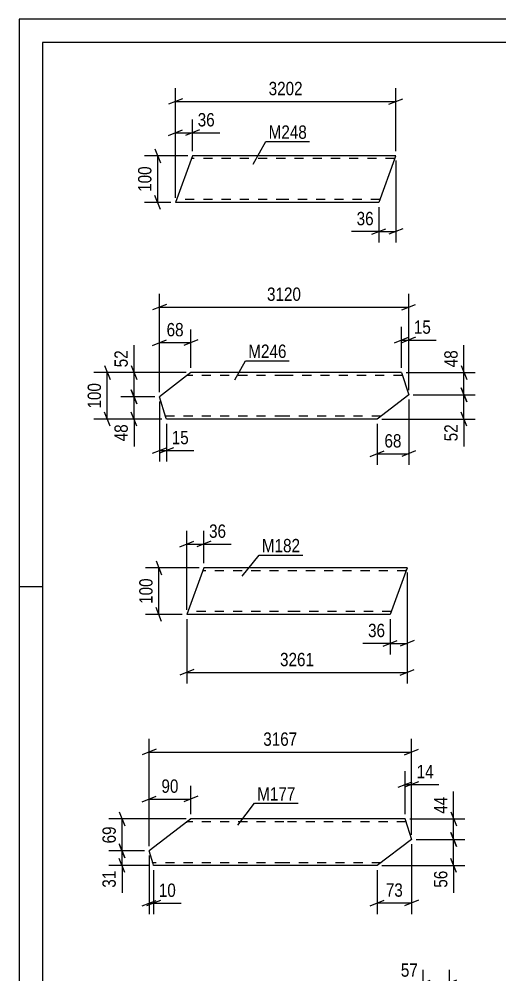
# Model space of a CAD drawing. Header units: millimetres. Extents: x 0 to 594, y 0 to 420.
# Drawn here: x 0 to 103.4, y 214.6 to 420 of the extents above; entities that cross this region are included whole.
import ezdxf

# ---------------------------------------------------------------- set-up
doc = ezdxf.new("R2010")
doc.units = ezdxf.units.MM
doc.linetypes.add('DXK_LINE_DOT2', pattern=[3.9198, 1.9599, -1.9599])
doc.styles.add('Arial Narrow', font='ARIALN.TTF', dxfattribs={"height": 0.2})

# ---------------------------------------------------------------- blocks, each defined once
blk = doc.blocks.new('Unknown-570386638-1132')
at = {"color": 5, "linetype": 'Continuous'}
for p, q in [((594, 420), (0, 420)), ((0, 420), (0, 0)), ((589, 415), (5, 415)), ((5, 415), (5, 5)), ((5, 298), (0, 298))]:
    blk.add_line(p, q, dxfattribs=at)
blk = doc.blocks.new('Part-570386638-17769 - 17768')
at = {"color": 2, "linetype": 'Continuous'}
for p, q in [((37.29, 390.61), (33.65, 380.61)), ((57.29, 390.61), (37.29, 390.61)), ((81.03, 390.61), (57.39, 390.61)), ((81, 390.52), (80.76, 389.87)), ((81.03, 390.61), (81, 390.52)), ((80.76, 389.87), (77.39, 380.61)), ((57.29, 380.61), (33.65, 380.61)), ((77.39, 380.61), (57.39, 380.61))]:
    blk.add_line(p, q, dxfattribs=at)
at = {"color": 7, "linetype": 'DXK_LINE_DOT2'}
for p, q in [((81.03, 390.61), (81.03, 390.61)), ((57.29, 390.01), (37.07, 390.01)), ((80.81, 390.01), (57.39, 390.01)), ((80.76, 389.87), (80.9, 390.26)), ((57.29, 381.21), (33.87, 381.21)), ((77.61, 381.21), (57.39, 381.21))]:
    blk.add_line(p, q, dxfattribs=at)
blk = doc.blocks.new('Part-570386638-17798 - 17797')
at = {"color": 2, "linetype": 'Continuous'}
for p, q in [((36.94, 344.03), (35.38, 342.83)), ((56.94, 344.03), (36.94, 344.03)), ((82.28, 344.03), (57.04, 344.03)), ((82.28, 344.03), (83.8, 339.23)), ((35.38, 342.83), (30.18, 338.83)), ((83.8, 339.23), (77.04, 334.03)), ((31.59, 334.38), (30.18, 338.83)), ((31.67, 334.12), (31.59, 334.38)), ((31.7, 334.03), (31.67, 334.12)), ((56.94, 334.03), (31.7, 334.03)), ((77.04, 334.03), (57.04, 334.03))]:
    blk.add_line(p, q, dxfattribs=at)
at = {"color": 7, "linetype": 'DXK_LINE_DOT2'}
for p, q in [((36.94, 344.03), (35.98, 343.29)), ((56.94, 343.43), (36.16, 343.43)), ((82.47, 343.43), (57.04, 343.43)), ((31.5, 334.68), (31.47, 334.77)), ((56.94, 334.63), (31.51, 334.63)), ((77.82, 334.63), (57.04, 334.63))]:
    blk.add_line(p, q, dxfattribs=at)
blk = doc.blocks.new('Part-570386638-17812 - 17811')
at = {"color": 2, "linetype": 'Continuous'}
for p, q in [((39.74, 302.04), (36.1, 292.04)), ((59.74, 302.04), (39.74, 302.04)), ((83.48, 302.04), (59.84, 302.04)), ((83.48, 302.04), (83.45, 301.95)), ((83.21, 301.3), (79.84, 292.04)), ((83.45, 301.95), (83.21, 301.3)), ((59.74, 292.04), (36.1, 292.04)), ((79.84, 292.04), (59.84, 292.04))]:
    blk.add_line(p, q, dxfattribs=at)
at = {"color": 7, "linetype": 'DXK_LINE_DOT2'}
for p, q in [((83.48, 302.04), (83.48, 302.04)), ((59.74, 301.44), (39.52, 301.44)), ((83.26, 301.44), (59.84, 301.44)), ((83.21, 301.3), (83.35, 301.69)), ((59.74, 292.64), (36.32, 292.64)), ((80.06, 292.64), (59.84, 292.64))]:
    blk.add_line(p, q, dxfattribs=at)
blk = doc.blocks.new('Part-570386638-18273 - 18272')
at = {"color": 2, "linetype": 'Continuous'}
for p, q in [((35.37, 246.88), (27.95, 241.23)), ((36.95, 248.08), (35.37, 246.88)), ((56.95, 248.08), (36.95, 248.08)), ((83.02, 248.08), (57.05, 248.08)), ((83.02, 248.08), (83.05, 247.99)), ((83.05, 247.99), (84.39, 243.68)), ((84.39, 243.68), (77.05, 238.08)), ((28.82, 238.43), (27.95, 241.23)), ((28.91, 238.17), (28.82, 238.43)), ((28.93, 238.08), (28.91, 238.17)), ((56.95, 238.08), (28.93, 238.08)), ((77.05, 238.08), (57.05, 238.08))]:
    blk.add_line(p, q, dxfattribs=at)
at = {"color": 7, "linetype": 'DXK_LINE_DOT2'}
for p, q in [((36.95, 248.08), (35.98, 247.34)), ((56.95, 247.48), (36.16, 247.48)), ((83.21, 247.48), (57.05, 247.48)), ((28.73, 238.73), (28.7, 238.82)), ((56.95, 238.68), (28.75, 238.68)), ((77.84, 238.68), (57.05, 238.68))]:
    blk.add_line(p, q, dxfattribs=at)
blk = doc.blocks.new('StraightDimension-570386638-17929 - 17768')
at = {"color": 7, "linetype": 'Continuous'}
for p, q in [((36.29, 390.61), (26.96, 390.61)), ((29.21, 392.11), (30.41, 389.11)), ((29.81, 380.61), (29.81, 390.61)), ((30.41, 379.11), (29.21, 382.11)), ((32.65, 380.61), (26.96, 380.61))]:
    blk.add_line(p, q, dxfattribs=at)
at = {"color": 0}
blk.add_wipeout([(29.06, 388.96), (24.86, 388.96), (24.86, 382.27), (29.06, 382.27)], dxfattribs=at)
at = {"color": 3, "style": 'Arial Narrow'}
blk.add_text('100', height=2.863, rotation=90.0002, dxfattribs=at).set_placement((28.46, 382.87))
blk = doc.blocks.new('StraightDimension-570386638-17818 - 17768')
at = {"color": 7, "linetype": 'Continuous'}
for p, q in [((33.65, 381.61), (33.65, 398.44)), ((37.29, 391.61), (37.29, 398.44)), ((32.15, 394.99), (35.15, 396.19)), ((33.65, 395.59), (37.29, 395.59)), ((38.79, 396.19), (35.79, 394.99))]:
    blk.add_line(p, q, dxfattribs=at)
at = {"color": 0}
blk.add_wipeout([(42.67, 396.34), (42.67, 400.54), (37.82, 400.54), (37.82, 396.34)], dxfattribs=at)
at = {"color": 7, "linetype": 'Continuous'}
blk.add_line((37.29, 395.59), (43.2, 395.59), dxfattribs=at)
blk.add_line((37.29, 395.59), (43.2, 395.59), dxfattribs=at)
at = {"color": 3, "style": 'Arial Narrow'}
blk.add_text('36', height=2.863, dxfattribs=at).set_placement((38.42, 396.94))
blk = doc.blocks.new('StraightDimension-570386638-17831 - 17768')
at = {"color": 7, "linetype": 'Continuous'}
for p, q in [((81.03, 389.61), (81.03, 371.95)), ((77.39, 379.61), (77.39, 371.95)), ((75.89, 373.75), (78.89, 374.95)), ((77.39, 374.35), (81.03, 374.35)), ((82.53, 374.95), (79.53, 373.75))]:
    blk.add_line(p, q, dxfattribs=at)
at = {"color": 0}
blk.add_wipeout([(76.87, 375.1), (76.87, 379.3), (72.01, 379.3), (72.01, 375.1)], dxfattribs=at)
at = {"color": 7, "linetype": 'Continuous'}
blk.add_line((77.39, 374.35), (71.48, 374.35), dxfattribs=at)
blk.add_line((77.39, 374.35), (71.48, 374.35), dxfattribs=at)
at = {"color": 3, "style": 'Arial Narrow'}
blk.add_text('36', height=2.863, dxfattribs=at).set_placement((72.61, 375.7))
blk = doc.blocks.new('StraightDimension-570386638-17918 - 17768')
at = {"color": 7, "linetype": 'Continuous'}
for p, q in [((33.65, 381.61), (33.65, 405.15)), ((81.03, 391.61), (81.03, 405.15)), ((35.15, 402.9), (32.15, 401.7)), ((79.53, 401.7), (82.53, 402.9)), ((33.65, 402.3), (81.03, 402.3))]:
    blk.add_line(p, q, dxfattribs=at)
at = {"color": 0}
blk.add_wipeout([(61.6, 403.05), (61.6, 407.25), (53.08, 407.25), (53.08, 403.05)], dxfattribs=at)
at = {"color": 3, "style": 'Arial Narrow'}
blk.add_text('3202', height=2.863, dxfattribs=at).set_placement((53.68, 403.65))
blk = doc.blocks.new('StraightDimension-570386638-18069 - 17797')
at = {"color": 7, "linetype": 'Continuous'}
for p, q in [((30.18, 339.83), (30.18, 360.94)), ((83.8, 340.23), (83.8, 360.94)), ((31.68, 358.69), (28.68, 357.49)), ((30.18, 358.09), (83.8, 358.09)), ((82.3, 357.49), (85.3, 358.69))]:
    blk.add_line(p, q, dxfattribs=at)
at = {"color": 0}
blk.add_wipeout([(61.25, 358.84), (61.25, 363.04), (52.73, 363.04), (52.73, 358.84)], dxfattribs=at)
at = {"color": 3, "style": 'Arial Narrow'}
blk.add_text('3120', height=2.863, dxfattribs=at).set_placement((53.33, 359.44))
blk = doc.blocks.new('StraightDimension-570386638-17965 - 17797')
at = {"color": 7, "linetype": 'Continuous'}
for p, q in [((82.28, 345.03), (82.28, 353.87)), ((83.8, 340.23), (83.8, 353.87)), ((80.78, 350.42), (83.78, 351.62)), ((85.3, 351.62), (82.3, 350.42)), ((82.28, 351.02), (83.8, 351.02))]:
    blk.add_line(p, q, dxfattribs=at)
at = {"color": 0}
blk.add_wipeout([(89.18, 351.77), (89.18, 355.97), (84.32, 355.97), (84.32, 351.77)], dxfattribs=at)
at = {"color": 7, "linetype": 'Continuous'}
blk.add_line((83.8, 351.02), (89.7, 351.02), dxfattribs=at)
blk.add_line((83.8, 351.02), (89.7, 351.02), dxfattribs=at)
at = {"color": 3, "style": 'Arial Narrow'}
blk.add_text('15', height=2.863, dxfattribs=at).set_placement((84.92, 352.37))
blk = doc.blocks.new('StraightDimension-570386638-17944 - 17797')
at = {"color": 7, "linetype": 'Continuous'}
for p, q in [((30.18, 339.83), (30.18, 353.32)), ((36.94, 345.03), (36.94, 353.32)), ((28.68, 349.87), (31.68, 351.07)), ((30.18, 350.47), (36.94, 350.47)), ((38.44, 351.07), (35.44, 349.87))]:
    blk.add_line(p, q, dxfattribs=at)
at = {"color": 0}
blk.add_wipeout([(35.99, 351.22), (35.99, 355.42), (31.13, 355.42), (31.13, 351.22)], dxfattribs=at)
at = {"color": 3, "style": 'Arial Narrow'}
blk.add_text('68', height=2.863, dxfattribs=at).set_placement((31.73, 351.82))
blk = doc.blocks.new('StraightDimension-570386638-18084 - 17797')
at = {"color": 7, "linetype": 'Continuous'}
for p, q in [((95.08, 345.53), (96.28, 342.53)), ((83.28, 344.03), (98.08, 344.03)), ((95.68, 339.23), (95.68, 344.03)), ((84.8, 339.23), (98.08, 339.23)), ((96.28, 337.73), (95.08, 340.73))]:
    blk.add_line(p, q, dxfattribs=at)
at = {"color": 0}
blk.add_wipeout([(94.93, 349.41), (90.73, 349.41), (90.73, 344.56), (94.93, 344.56)], dxfattribs=at)
at = {"color": 7, "linetype": 'Continuous'}
blk.add_line((95.68, 344.03), (95.68, 349.94), dxfattribs=at)
blk.add_line((95.68, 344.03), (95.68, 349.94), dxfattribs=at)
at = {"color": 3, "style": 'Arial Narrow'}
blk.add_text('48', height=2.863, rotation=90.0002, dxfattribs=at).set_placement((94.33, 345.16))
blk = doc.blocks.new('StraightDimension-570386638-18012 - 17797')
at = {"color": 7, "linetype": 'Continuous'}
for p, q in [((30.18, 337.83), (30.18, 324.88)), ((31.7, 333.03), (31.7, 324.88)), ((28.68, 326.68), (31.68, 327.88)), ((30.18, 327.28), (31.7, 327.28)), ((33.2, 327.88), (30.2, 326.68))]:
    blk.add_line(p, q, dxfattribs=at)
at = {"color": 0}
blk.add_wipeout([(37.08, 328.03), (37.08, 332.23), (32.23, 332.23), (32.23, 328.03)], dxfattribs=at)
at = {"color": 7, "linetype": 'Continuous'}
blk.add_line((31.7, 327.28), (37.61, 327.28), dxfattribs=at)
blk.add_line((31.7, 327.28), (37.61, 327.28), dxfattribs=at)
at = {"color": 3, "style": 'Arial Narrow'}
blk.add_text('15', height=2.863, dxfattribs=at).set_placement((32.83, 328.63))
blk = doc.blocks.new('StraightDimension-570386638-18031 - 17797')
at = {"color": 7, "linetype": 'Continuous'}
for p, q in [((83.8, 338.23), (83.8, 324.17)), ((77.04, 333.03), (77.04, 324.17)), ((75.54, 325.97), (78.54, 327.17)), ((85.3, 327.17), (82.3, 325.97)), ((77.04, 326.57), (83.8, 326.57))]:
    blk.add_line(p, q, dxfattribs=at)
at = {"color": 0}
blk.add_wipeout([(82.85, 327.32), (82.85, 331.52), (77.99, 331.52), (77.99, 327.32)], dxfattribs=at)
at = {"color": 3, "style": 'Arial Narrow'}
blk.add_text('68', height=2.863, dxfattribs=at).set_placement((78.59, 327.92))
blk = doc.blocks.new('StraightDimension-570386638-18085 - 17797')
at = {"color": 7, "linetype": 'Continuous'}
for p, q in [((84.8, 339.23), (98.08, 339.23)), ((95.08, 340.73), (96.28, 337.73)), ((95.68, 334.03), (95.68, 339.23)), ((96.28, 332.53), (95.08, 335.53)), ((78.04, 334.03), (98.08, 334.03))]:
    blk.add_line(p, q, dxfattribs=at)
at = {"color": 0}
blk.add_wipeout([(94.93, 333.51), (90.73, 333.51), (90.73, 328.65), (94.93, 328.65)], dxfattribs=at)
at = {"color": 7, "linetype": 'Continuous'}
blk.add_line((95.68, 334.03), (95.68, 328.12), dxfattribs=at)
blk.add_line((95.68, 334.03), (95.68, 328.12), dxfattribs=at)
at = {"color": 3, "style": 'Arial Narrow'}
blk.add_text('52', height=2.863, rotation=90.0002, dxfattribs=at).set_placement((94.33, 329.25))
blk = doc.blocks.new('StraightDimension-570386638-18134 - 17797')
at = {"color": 7, "linetype": 'Continuous'}
for p, q in [((24.12, 345.53), (25.32, 342.53)), ((35.94, 344.03), (21.87, 344.03)), ((24.72, 338.83), (24.72, 344.03)), ((25.32, 337.33), (24.12, 340.33)), ((29.18, 338.83), (21.87, 338.83))]:
    blk.add_line(p, q, dxfattribs=at)
at = {"color": 0}
blk.add_wipeout([(23.97, 349.41), (19.77, 349.41), (19.77, 344.56), (23.97, 344.56)], dxfattribs=at)
at = {"color": 7, "linetype": 'Continuous'}
blk.add_line((24.72, 344.03), (24.72, 349.94), dxfattribs=at)
blk.add_line((24.72, 344.03), (24.72, 349.94), dxfattribs=at)
at = {"color": 3, "style": 'Arial Narrow'}
blk.add_text('52', height=2.863, rotation=90.0002, dxfattribs=at).set_placement((23.37, 345.16))
blk = doc.blocks.new('StraightDimension-570386638-18184 - 17797')
at = {"color": 7, "linetype": 'Continuous'}
for p, q in [((18.36, 345.53), (19.56, 342.53)), ((35.94, 344.03), (16.11, 344.03)), ((18.96, 334.03), (18.96, 344.03)), ((19.56, 332.53), (18.36, 335.53)), ((30.7, 334.03), (16.11, 334.03))]:
    blk.add_line(p, q, dxfattribs=at)
at = {"color": 0}
blk.add_wipeout([(18.21, 342.37), (14.01, 342.37), (14.01, 335.69), (18.21, 335.69)], dxfattribs=at)
at = {"color": 3, "style": 'Arial Narrow'}
blk.add_text('100', height=2.863, rotation=90.0002, dxfattribs=at).set_placement((17.61, 336.29))
blk = doc.blocks.new('StraightDimension-570386638-18135 - 17797')
at = {"color": 7, "linetype": 'Continuous'}
for p, q in [((24.12, 340.33), (25.32, 337.33)), ((29.18, 338.83), (21.87, 338.83)), ((24.72, 334.03), (24.72, 338.83)), ((25.32, 332.53), (24.12, 335.53)), ((30.7, 334.03), (21.87, 334.03))]:
    blk.add_line(p, q, dxfattribs=at)
at = {"color": 0}
blk.add_wipeout([(23.97, 333.51), (19.77, 333.51), (19.77, 328.65), (23.97, 328.65)], dxfattribs=at)
at = {"color": 7, "linetype": 'Continuous'}
blk.add_line((24.72, 334.03), (24.72, 328.12), dxfattribs=at)
blk.add_line((24.72, 334.03), (24.72, 328.12), dxfattribs=at)
at = {"color": 3, "style": 'Arial Narrow'}
blk.add_text('48', height=2.863, rotation=90.0002, dxfattribs=at).set_placement((23.37, 329.25))
blk = doc.blocks.new('StraightDimension-570386638-7194 - 7175')
at = {"color": 7, "linetype": 'Continuous'}
for p, q in [((86.9, 207.73), (86.9, 215.67)), ((92.59, 194.53), (92.59, 215.67)), ((85.4, 212.22), (88.4, 213.42)), ((86.9, 212.82), (92.59, 212.82)), ((94.09, 213.42), (91.09, 212.22))]:
    blk.add_line(p, q, dxfattribs=at)
at = {"color": 0}
blk.add_wipeout([(86.38, 213.57), (86.38, 217.77), (81.52, 217.77), (81.52, 213.57)], dxfattribs=at)
at = {"color": 7, "linetype": 'Continuous'}
blk.add_line((86.9, 212.82), (80.99, 212.82), dxfattribs=at)
blk.add_line((86.9, 212.82), (80.99, 212.82), dxfattribs=at)
at = {"color": 3, "style": 'Arial Narrow'}
blk.add_text('57', height=2.863, dxfattribs=at).set_placement((82.12, 214.17))
blk = doc.blocks.new('StraightDimension-570386638-18230 - 17811')
at = {"color": 7, "linetype": 'Continuous'}
for p, q in [((83.48, 301.04), (83.48, 283.42)), ((79.84, 291.04), (79.84, 283.42)), ((78.34, 285.22), (81.34, 286.42)), ((79.84, 285.82), (83.48, 285.82)), ((84.98, 286.42), (81.98, 285.22))]:
    blk.add_line(p, q, dxfattribs=at)
at = {"color": 0}
blk.add_wipeout([(79.31, 286.57), (79.31, 290.77), (74.46, 290.77), (74.46, 286.57)], dxfattribs=at)
at = {"color": 7, "linetype": 'Continuous'}
blk.add_line((79.84, 285.82), (73.93, 285.82), dxfattribs=at)
blk.add_line((79.84, 285.82), (73.93, 285.82), dxfattribs=at)
at = {"color": 3, "style": 'Arial Narrow'}
blk.add_text('36', height=2.863, dxfattribs=at).set_placement((75.06, 287.17))
blk = doc.blocks.new('StraightDimension-570386638-18216 - 17811')
at = {"color": 7, "linetype": 'Continuous'}
for p, q in [((36.1, 293.04), (36.1, 310.01)), ((39.74, 303.04), (39.74, 310.01)), ((34.6, 306.56), (37.6, 307.76)), ((36.1, 307.16), (39.74, 307.16)), ((41.24, 307.76), (38.24, 306.56))]:
    blk.add_line(p, q, dxfattribs=at)
at = {"color": 0}
blk.add_wipeout([(45.12, 307.91), (45.12, 312.11), (40.26, 312.11), (40.26, 307.91)], dxfattribs=at)
at = {"color": 7, "linetype": 'Continuous'}
blk.add_line((39.74, 307.16), (45.65, 307.16), dxfattribs=at)
blk.add_line((39.74, 307.16), (45.65, 307.16), dxfattribs=at)
at = {"color": 3, "style": 'Arial Narrow'}
blk.add_text('36', height=2.863, dxfattribs=at).set_placement((40.86, 308.51))
blk = doc.blocks.new('StraightDimension-570386638-18245 - 17811')
at = {"color": 7, "linetype": 'Continuous'}
for p, q in [((38.74, 302.04), (27.21, 302.04)), ((29.46, 303.54), (30.66, 300.54)), ((30.06, 292.04), (30.06, 302.04)), ((35.1, 292.04), (27.21, 292.04)), ((30.66, 290.54), (29.46, 293.54))]:
    blk.add_line(p, q, dxfattribs=at)
at = {"color": 0}
blk.add_wipeout([(29.31, 300.38), (25.11, 300.38), (25.11, 293.7), (29.31, 293.7)], dxfattribs=at)
at = {"color": 3, "style": 'Arial Narrow'}
blk.add_text('100', height=2.863, rotation=90.0002, dxfattribs=at).set_placement((28.71, 294.3))
blk = doc.blocks.new('StraightDimension-570386638-18260 - 17811')
at = {"color": 7, "linetype": 'Continuous'}
for p, q in [((83.48, 301.04), (83.48, 277.17)), ((36.1, 291.04), (36.1, 277.17)), ((37.6, 280.17), (34.6, 278.97)), ((36.1, 279.57), (83.48, 279.57)), ((81.98, 278.97), (84.98, 280.17))]:
    blk.add_line(p, q, dxfattribs=at)
at = {"color": 0}
blk.add_wipeout([(64.05, 280.32), (64.05, 284.52), (55.53, 284.52), (55.53, 280.32)], dxfattribs=at)
at = {"color": 3, "style": 'Arial Narrow'}
blk.add_text('3261', height=2.863, dxfattribs=at).set_placement((56.13, 280.92))
blk = doc.blocks.new('StraightDimension-570386638-18329 - 18272')
at = {"color": 7, "linetype": 'Continuous'}
for p, q in [((83.02, 249.08), (83.02, 258.33)), ((84.39, 244.68), (84.39, 258.33)), ((81.52, 254.88), (84.52, 256.08)), ((85.89, 256.08), (82.89, 254.88)), ((83.02, 255.48), (84.39, 255.48))]:
    blk.add_line(p, q, dxfattribs=at)
at = {"color": 0}
blk.add_wipeout([(89.77, 256.23), (89.77, 260.43), (84.92, 260.43), (84.92, 256.23)], dxfattribs=at)
at = {"color": 7, "linetype": 'Continuous'}
blk.add_line((84.39, 255.48), (90.3, 255.48), dxfattribs=at)
blk.add_line((84.39, 255.48), (90.3, 255.48), dxfattribs=at)
at = {"color": 3, "style": 'Arial Narrow'}
blk.add_text('14', height=2.863, dxfattribs=at).set_placement((85.52, 256.83))
blk = doc.blocks.new('StraightDimension-570386638-18311 - 18272')
at = {"color": 7, "linetype": 'Continuous'}
for p, q in [((27.95, 242.23), (27.95, 255.2)), ((36.95, 249.08), (36.95, 255.2)), ((26.45, 251.75), (29.45, 252.95)), ((38.45, 252.95), (35.45, 251.75)), ((27.95, 252.35), (36.95, 252.35))]:
    blk.add_line(p, q, dxfattribs=at)
at = {"color": 0}
blk.add_wipeout([(34.88, 253.1), (34.88, 257.3), (30.02, 257.3), (30.02, 253.1)], dxfattribs=at)
at = {"color": 3, "style": 'Arial Narrow'}
blk.add_text('90', height=2.863, dxfattribs=at).set_placement((30.62, 253.7))
blk = doc.blocks.new('StraightDimension-570386638-18375 - 18272')
at = {"color": 7, "linetype": 'Continuous'}
for p, q in [((84.39, 242.68), (84.39, 227.62)), ((77.05, 237.08), (77.05, 227.62)), ((75.55, 229.42), (78.55, 230.62)), ((85.89, 230.62), (82.89, 229.42)), ((77.05, 230.02), (84.39, 230.02))]:
    blk.add_line(p, q, dxfattribs=at)
at = {"color": 0}
blk.add_wipeout([(83.15, 230.77), (83.15, 234.97), (78.29, 234.97), (78.29, 230.77)], dxfattribs=at)
at = {"color": 3, "style": 'Arial Narrow'}
blk.add_text('73', height=2.863, dxfattribs=at).set_placement((78.89, 231.37))
blk = doc.blocks.new('StraightDimension-570386638-19307 - 18272')
at = {"color": 7, "linetype": 'Continuous'}
for p, q in [((21.54, 249.58), (22.74, 246.58)), ((35.95, 248.08), (19.29, 248.08)), ((22.14, 241.23), (22.14, 248.08)), ((22.74, 239.73), (21.54, 242.73)), ((26.95, 241.23), (19.29, 241.23))]:
    blk.add_line(p, q, dxfattribs=at)
at = {"color": 0}
blk.add_wipeout([(21.39, 247.08), (17.19, 247.08), (17.19, 242.22), (21.39, 242.22)], dxfattribs=at)
at = {"color": 3, "style": 'Arial Narrow'}
blk.add_text('69', height=2.863, rotation=90.0002, dxfattribs=at).set_placement((20.79, 242.82))
blk = doc.blocks.new('StraightDimension-570386638-18356 - 18272')
at = {"color": 7, "linetype": 'Continuous'}
for p, q in [((27.95, 240.23), (27.95, 227.58)), ((28.93, 237.08), (28.93, 227.58)), ((26.45, 229.38), (29.45, 230.58)), ((30.43, 230.58), (27.43, 229.38)), ((27.95, 229.98), (28.93, 229.98))]:
    blk.add_line(p, q, dxfattribs=at)
at = {"color": 0}
blk.add_wipeout([(34.32, 230.73), (34.32, 234.93), (29.46, 234.93), (29.46, 230.73)], dxfattribs=at)
at = {"color": 7, "linetype": 'Continuous'}
blk.add_line((28.93, 229.98), (34.84, 229.98), dxfattribs=at)
blk.add_line((28.93, 229.98), (34.84, 229.98), dxfattribs=at)
at = {"color": 3, "style": 'Arial Narrow'}
blk.add_text('10', height=2.863, dxfattribs=at).set_placement((30.06, 231.33))
blk = doc.blocks.new('StraightDimension-570386638-19308 - 18272')
at = {"color": 7, "linetype": 'Continuous'}
for p, q in [((21.54, 242.73), (22.74, 239.73)), ((26.95, 241.23), (19.29, 241.23)), ((22.14, 238.08), (22.14, 241.23)), ((22.74, 236.58), (21.54, 239.58)), ((27.93, 238.08), (19.29, 238.08))]:
    blk.add_line(p, q, dxfattribs=at)
at = {"color": 0}
blk.add_wipeout([(21.39, 237.56), (17.19, 237.56), (17.19, 232.7), (21.39, 232.7)], dxfattribs=at)
at = {"color": 7, "linetype": 'Continuous'}
blk.add_line((22.14, 238.08), (22.14, 232.17), dxfattribs=at)
blk.add_line((22.14, 238.08), (22.14, 232.17), dxfattribs=at)
at = {"color": 3, "style": 'Arial Narrow'}
blk.add_text('31', height=2.863, rotation=90.0002, dxfattribs=at).set_placement((20.79, 233.3))
blk = doc.blocks.new('StraightDimension-570386638-19356 - 18272')
at = {"color": 7, "linetype": 'Continuous'}
for p, q in [((92.87, 249.58), (94.07, 246.58)), ((84.02, 248.08), (95.87, 248.08)), ((93.47, 243.68), (93.47, 248.08)), ((94.07, 242.18), (92.87, 245.18)), ((85.39, 243.68), (95.87, 243.68))]:
    blk.add_line(p, q, dxfattribs=at)
at = {"color": 0}
blk.add_wipeout([(92.72, 253.46), (88.52, 253.46), (88.52, 248.61), (92.72, 248.61)], dxfattribs=at)
at = {"color": 7, "linetype": 'Continuous'}
blk.add_line((93.47, 248.08), (93.47, 253.99), dxfattribs=at)
blk.add_line((93.47, 248.08), (93.47, 253.99), dxfattribs=at)
at = {"color": 3, "style": 'Arial Narrow'}
blk.add_text('44', height=2.863, rotation=90.0002, dxfattribs=at).set_placement((92.12, 249.21))
blk = doc.blocks.new('StraightDimension-570386638-19357 - 18272')
at = {"color": 7, "linetype": 'Continuous'}
for p, q in [((92.87, 245.18), (94.07, 242.18)), ((85.39, 243.68), (95.87, 243.68)), ((93.47, 238.08), (93.47, 243.68)), ((94.07, 236.58), (92.87, 239.58)), ((78.05, 238.08), (95.87, 238.08))]:
    blk.add_line(p, q, dxfattribs=at)
at = {"color": 0}
blk.add_wipeout([(92.72, 237.56), (88.52, 237.56), (88.52, 232.7), (92.72, 232.7)], dxfattribs=at)
at = {"color": 7, "linetype": 'Continuous'}
blk.add_line((93.47, 238.08), (93.47, 232.17), dxfattribs=at)
blk.add_line((93.47, 238.08), (93.47, 232.17), dxfattribs=at)
at = {"color": 3, "style": 'Arial Narrow'}
blk.add_text('56', height=2.863, rotation=90.0002, dxfattribs=at).set_placement((92.12, 233.3))
blk = doc.blocks.new('StraightDimension-570386638-19402 - 18272')
at = {"color": 7, "linetype": 'Continuous'}
for p, q in [((27.95, 242.23), (27.95, 265.31)), ((84.39, 244.68), (84.39, 265.31)), ((29.45, 263.06), (26.45, 261.86)), ((82.89, 261.86), (85.89, 263.06)), ((27.95, 262.46), (84.39, 262.46))]:
    blk.add_line(p, q, dxfattribs=at)
at = {"color": 0}
blk.add_wipeout([(60.43, 263.21), (60.43, 267.41), (51.92, 267.41), (51.92, 263.21)], dxfattribs=at)
at = {"color": 3, "style": 'Arial Narrow'}
blk.add_text('3167', height=2.863, dxfattribs=at).set_placement((52.52, 263.81))
blk = doc.blocks.new('Mark-570386638-17843 - 17768')
at = {"color": 0}
blk.add_wipeout([(61.9, 394.28), (61.9, 397.28), (53.68, 397.28), (53.68, 394.28)], dxfattribs=at)
blk.add_wipeout([(61.9, 394.28), (61.9, 397.28), (53.68, 397.28), (53.68, 394.28)], dxfattribs=at)
at = {"color": 30, "linetype": 'Continuous'}
for p, q in [((50.38, 388.83), (53.08, 393.68)), ((53.08, 393.68), (62.5, 393.68))]:
    blk.add_line(p, q, dxfattribs=at)
at = {"color": 3, "style": 'Arial Narrow'}
blk.add_text('M248', height=2.863, dxfattribs=at).set_placement((53.68, 394.28))
blk = doc.blocks.new('Mark-570386638-17868 - 17797')
at = {"color": 0}
blk.add_wipeout([(57.52, 347.18), (57.52, 350.18), (49.3, 350.18), (49.3, 347.18)], dxfattribs=at)
blk.add_wipeout([(57.52, 347.18), (57.52, 350.18), (49.3, 350.18), (49.3, 347.18)], dxfattribs=at)
at = {"color": 30, "linetype": 'Continuous'}
for p, q in [((46.38, 342.48), (48.7, 346.58)), ((48.7, 346.58), (58.12, 346.58))]:
    blk.add_line(p, q, dxfattribs=at)
at = {"color": 3, "style": 'Arial Narrow'}
blk.add_text('M246', height=2.863, dxfattribs=at).set_placement((49.3, 347.18))
blk = doc.blocks.new('Mark-570386638-17879 - 17811')
at = {"color": 0}
blk.add_wipeout([(60.44, 305.4), (60.44, 308.4), (52.22, 308.4), (52.22, 305.4)], dxfattribs=at)
blk.add_wipeout([(60.44, 305.4), (60.44, 308.4), (52.22, 308.4), (52.22, 305.4)], dxfattribs=at)
at = {"color": 30, "linetype": 'Continuous'}
for p, q in [((47.99, 300.26), (51.62, 304.8)), ((51.62, 304.8), (61.04, 304.8))]:
    blk.add_line(p, q, dxfattribs=at)
at = {"color": 3, "style": 'Arial Narrow'}
blk.add_text('M182', height=2.863, dxfattribs=at).set_placement((52.22, 305.4))
blk = doc.blocks.new('Mark-570386638-18278 - 18272')
at = {"color": 0}
blk.add_wipeout([(59.44, 252.04), (59.44, 255.04), (51.22, 255.04), (51.22, 252.04)], dxfattribs=at)
blk.add_wipeout([(59.44, 252.04), (59.44, 255.04), (51.22, 255.04), (51.22, 252.04)], dxfattribs=at)
at = {"color": 30, "linetype": 'Continuous'}
for p, q in [((47.02, 246.73), (50.62, 251.44)), ((50.62, 251.44), (60.04, 251.44))]:
    blk.add_line(p, q, dxfattribs=at)
at = {"color": 3, "style": 'Arial Narrow'}
blk.add_text('M177', height=2.863, dxfattribs=at).set_placement((51.22, 252.04))

msp = doc.modelspace()

# ---------------------------------------------------------------- block references
for name in ['Unknown-570386638-1132', 'Part-570386638-17769 - 17768', 'Part-570386638-17798 - 17797', 'Part-570386638-17812 - 17811', 'Part-570386638-18273 - 18272']:
    msp.add_blockref(name, (0, 0))

# ---------------------------------------------------------------- next in the draw order: block references
for name in ['StraightDimension-570386638-17929 - 17768', 'StraightDimension-570386638-17831 - 17768', 'StraightDimension-570386638-18069 - 17797', 'StraightDimension-570386638-18012 - 17797', 'StraightDimension-570386638-18216 - 17811', 'StraightDimension-570386638-18230 - 17811', 'StraightDimension-570386638-18329 - 18272', 'StraightDimension-570386638-18311 - 18272', 'StraightDimension-570386638-18375 - 18272', 'StraightDimension-570386638-7194 - 7175']:
    msp.add_blockref(name, (0, 0))

# ---------------------------------------------------------------- next in the draw order: block references
for name in ['StraightDimension-570386638-17818 - 17768', 'StraightDimension-570386638-17944 - 17797', 'StraightDimension-570386638-17965 - 17797', 'Mark-570386638-17868 - 17797', 'StraightDimension-570386638-18245 - 17811', 'StraightDimension-570386638-19356 - 18272', 'StraightDimension-570386638-19307 - 18272']:
    msp.add_blockref(name, (0, 0))

# ---------------------------------------------------------------- next in the draw order: block references
for name in ['StraightDimension-570386638-17918 - 17768', 'StraightDimension-570386638-18134 - 17797', 'StraightDimension-570386638-18084 - 17797', 'StraightDimension-570386638-18260 - 17811', 'StraightDimension-570386638-19357 - 18272', 'StraightDimension-570386638-18356 - 18272']:
    msp.add_blockref(name, (0, 0))

# ---------------------------------------------------------------- next in the draw order: block references
for name in ['Mark-570386638-17843 - 17768', 'StraightDimension-570386638-18184 - 17797', 'StraightDimension-570386638-18031 - 17797', 'Mark-570386638-17879 - 17811', 'StraightDimension-570386638-19308 - 18272']:
    msp.add_blockref(name, (0, 0))

# ---------------------------------------------------------------- next in the draw order: block references
for name in ['StraightDimension-570386638-18135 - 17797', 'StraightDimension-570386638-18085 - 17797', 'StraightDimension-570386638-19402 - 18272']:
    msp.add_blockref(name, (0, 0))

# ---------------------------------------------------------------- next in the draw order: block references
msp.add_blockref('Mark-570386638-18278 - 18272', (0, 0))

doc.saveas('drawing.dxf')
